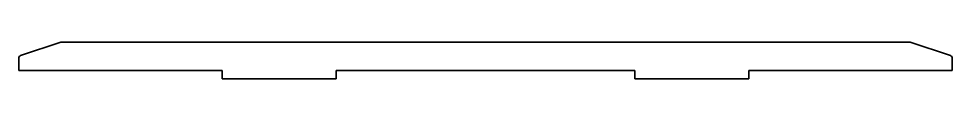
# Model space of a CAD drawing. Header units: millimetres. Extents: x 0 to 328, y 0 to 13.
import ezdxf

# ---------------------------------------------------------------- set-up
doc = ezdxf.new("R2010")
doc.units = ezdxf.units.MM
doc.layers.add('SIMUMAK Visible (ISO)', color=7, linetype='Continuous', lineweight=35)

# ---------------------------------------------------------------- blocks, each defined once
blk = doc.blocks.new('SIL-027-CSIF-01_Sheet_4_SIL-027-CSIF-01')
at = {"layer": 'SIMUMAK Visible (ISO)'}
for p, q in [((-149.15, 6.45), (-163.32, 1.73)), ((-148.84, 6.5), (148.84, 6.5)), ((163.32, 1.73), (149.15, 6.45)), ((-164, -3.5), (-164, 0.78)), ((164, 0.78), (164, -3.5)), ((-92.5, -3.5), (-164, -3.5)), ((-92.5, -3.5), (-92.5, -6.5)), ((-92.5, -6.5), (-52.5, -6.5)), ((-52.5, -6.5), (-52.5, -3.5)), ((52.5, -3.5), (-52.5, -3.5)), ((52.5, -3.5), (52.5, -6.5)), ((52.5, -6.5), (92.5, -6.5)), ((92.5, -6.5), (92.5, -3.5)), ((164, -3.5), (92.5, -3.5))]:
    blk.add_line(p, q, dxfattribs=at)
at = {"layer": 'SIMUMAK Visible (ISO)', "extrusion": (0, 0, -1)}
for centre, start, end in [((148.84, 5.5), 71.5651, 90), ((-148.84, 5.5), 90, 108.4349), ((163, 0.78), 360, 71.5651), ((-163, 0.78), 108.4349, 180)]:
    blk.add_arc(centre, 1, start, end, dxfattribs=at)

msp = doc.modelspace()

# ---------------------------------------------------------------- block references
msp.add_blockref('SIL-027-CSIF-01_Sheet_4_SIL-027-CSIF-01', (164, 6.5))

doc.saveas('drawing.dxf')
